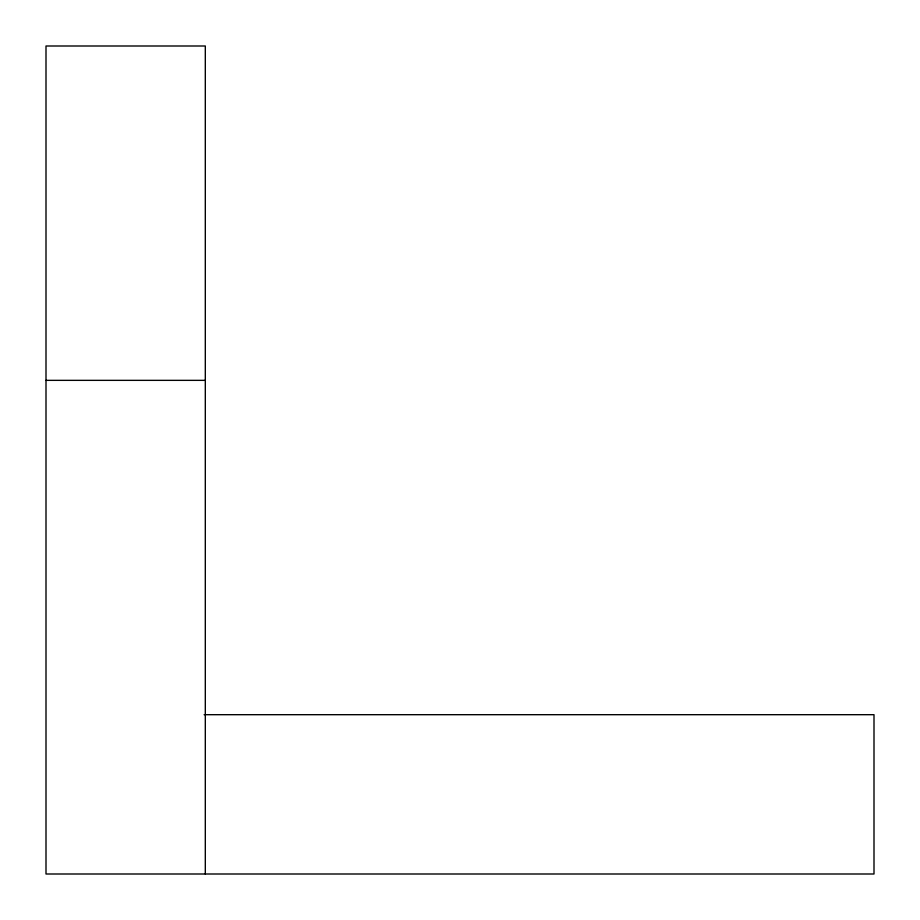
<?xml version="1.0" encoding="UTF-8"?>
<svg xmlns="http://www.w3.org/2000/svg" width="920" height="920" viewBox="0 0 920 920"><rect width="100%" height="100%" fill="white"/><g stroke="black" fill="none" stroke-linecap="round" stroke-linejoin="round"><path stroke-width="1.38" d="M46 380.351L205.309 380.351M204.125 714.69L874 714.69L874 874L46 874L46 46L205.309 46L205.309 874"/></g></svg>
